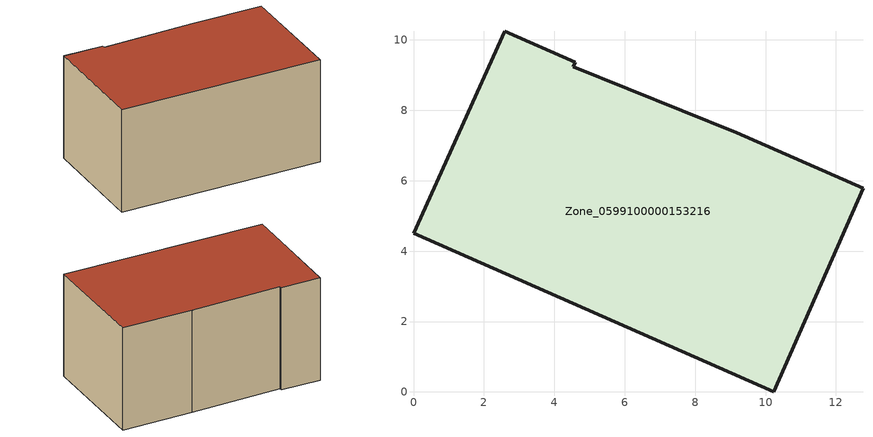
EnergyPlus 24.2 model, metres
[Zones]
Zone_0599100000153216
 floor ground (C_G): 2.59,10.25 4.59,9.37 4.54,9.24 9.18,7.36 12.77,5.78 10.23,0 0,4.51 z0
 wall outside (C_F): 10.23,0 12.77,5.78 9.18,7.36 4.54,9.24 4.59,9.37 2.59,10.25 0,4.51 10.23,0 z0:5.82
 roof outside (C_R): 4.59,9.37 2.59,10.25 0,4.51 10.23,0 12.77,5.78 9.18,7.36 4.54,9.24 z5.82
[BUILDING]
Pand.0599100000153216: North Axis=0; Terrain=City; Loads Convergence Tolerance Value=0.04; Temperature Convergence Tolerance Value=0.4; Solar Distribution=FullExterior; Maximum Number of Warmup Days=25; Minimum Number of Warmup Days=1
[Site:Location]
Rotterdam.The.Hague.AP_ZH_NLD Design_Conditions: Latitude=51.96; Longitude=4.45; Time Zone=1; Elevation=-4.5
[SITE:GROUNDTEMPERATURE:BUILDINGSURFACE]
18, 18, 18, 18, 18, 18, 18, 18, 18, 18, 18, 18
[MATERIAL] Thermal Absorptance=0.9; Solar Absorptance=0.7; Visible Absorptance=0.7
Name | Roughness | Thickness | Conductivity | Density | Specific Heat
G.TC.1946-1964 | MediumSmooth | 0.15 | 1 | 540 | 1210
F.TC.1946-1964 | Rough | 0.3 | 0.857143 | 1920 | 840
R.TC.1946-1964 | MediumRough | 0.2 | 0.235294 | 1500 | 1000
[CONSTRUCTION]
C_G: G.TC.1946-1964
C_F: F.TC.1946-1964
C_R: R.TC.1946-1964
[ZONE]
Zone_0599100000153216: Type=1; Multiplier=1; Ceiling Height=Autocalculate; Volume=Autocalculate; Floor Area=autocalculate; Part of Total Floor Area=Yes
[ZONEINFILTRATION:DESIGNFLOWRATE]
Infil_Zone_0599100000153216: Zone or ZoneList or Space or SpaceList=Zone_0599100000153216; Schedule=AlwaysOn; Design Flow Rate Calculation Method=Flow/Area; Flow Rate per Floor Area=0.003; Constant Term Coefficient=1; Temperature Term Coefficient=0; Velocity Term Coefficient=0; Velocity Squared Term Coefficient=0
[HVACTEMPLATE:ZONE:IDEALLOADSAIRSYSTEM]
Zone_0599100000153216: Maximum Heating Supply Air Temperature=50; Minimum Cooling Supply Air Temperature=13; Maximum Heating Supply Air Humidity Ratio=0.0156; Minimum Cooling Supply Air Humidity Ratio=0.0077; Heating Limit=NoLimit; Cooling Limit=NoLimit; Dehumidification Control Type=ConstantSensibleHeatRatio; Cooling Sensible Heat Ratio=0.7; Dehumidification Setpoint=60; Humidification Control Type=None; Humidification Setpoint=30; Outdoor Air Method=None; Outdoor Air Flow Rate per Person=0.00944; Outdoor Air Flow Rate per Zone Floor Area=0; Outdoor Air Flow Rate per Zone=0; Demand Controlled Ventilation Type=None; Outdoor Air Economizer Type=NoEconomizer; Heat Recovery Type=None; Sensible Heat Recovery Effectiveness=0.7; Latent Heat Recovery Effectiveness=0.65
[ZONECONTROL:THERMOSTAT]
ThermostatControl_Zone_0599100000153216: Zone or ZoneList=Zone_0599100000153216; Control Type Schedule=DualSetpointControlType; Control 1=Thermostat_Zone_0599100000153216; Temperature Difference Between Cutout And Setpoint=0
[THERMOSTATSETPOINT:DUALSETPOINT]
Thermostat_Zone_0599100000153216: Heating Setpoint Temperature Schedule=HeatingSetpoint_Zone_0599100000153216; Cooling Setpoint Temperature Schedule=CoolingSetpoint_Zone_0599100000153216
[SCHEDULE:COMPACT]
HeatingSetpoint_Zone_0599100000153216: Through: 12/31, For: AllDays, Until: 24:00, 21
CoolingSetpoint_Zone_0599100000153216: Through: 12/31, For: AllDays, Until: 24:00, 24
DualSetpointControlType: Through: 12/31, For: AllDays, Until: 24:00, 4
AlwaysOn: Through: 12/31, For: AllDays, Until: 24:00, 1
